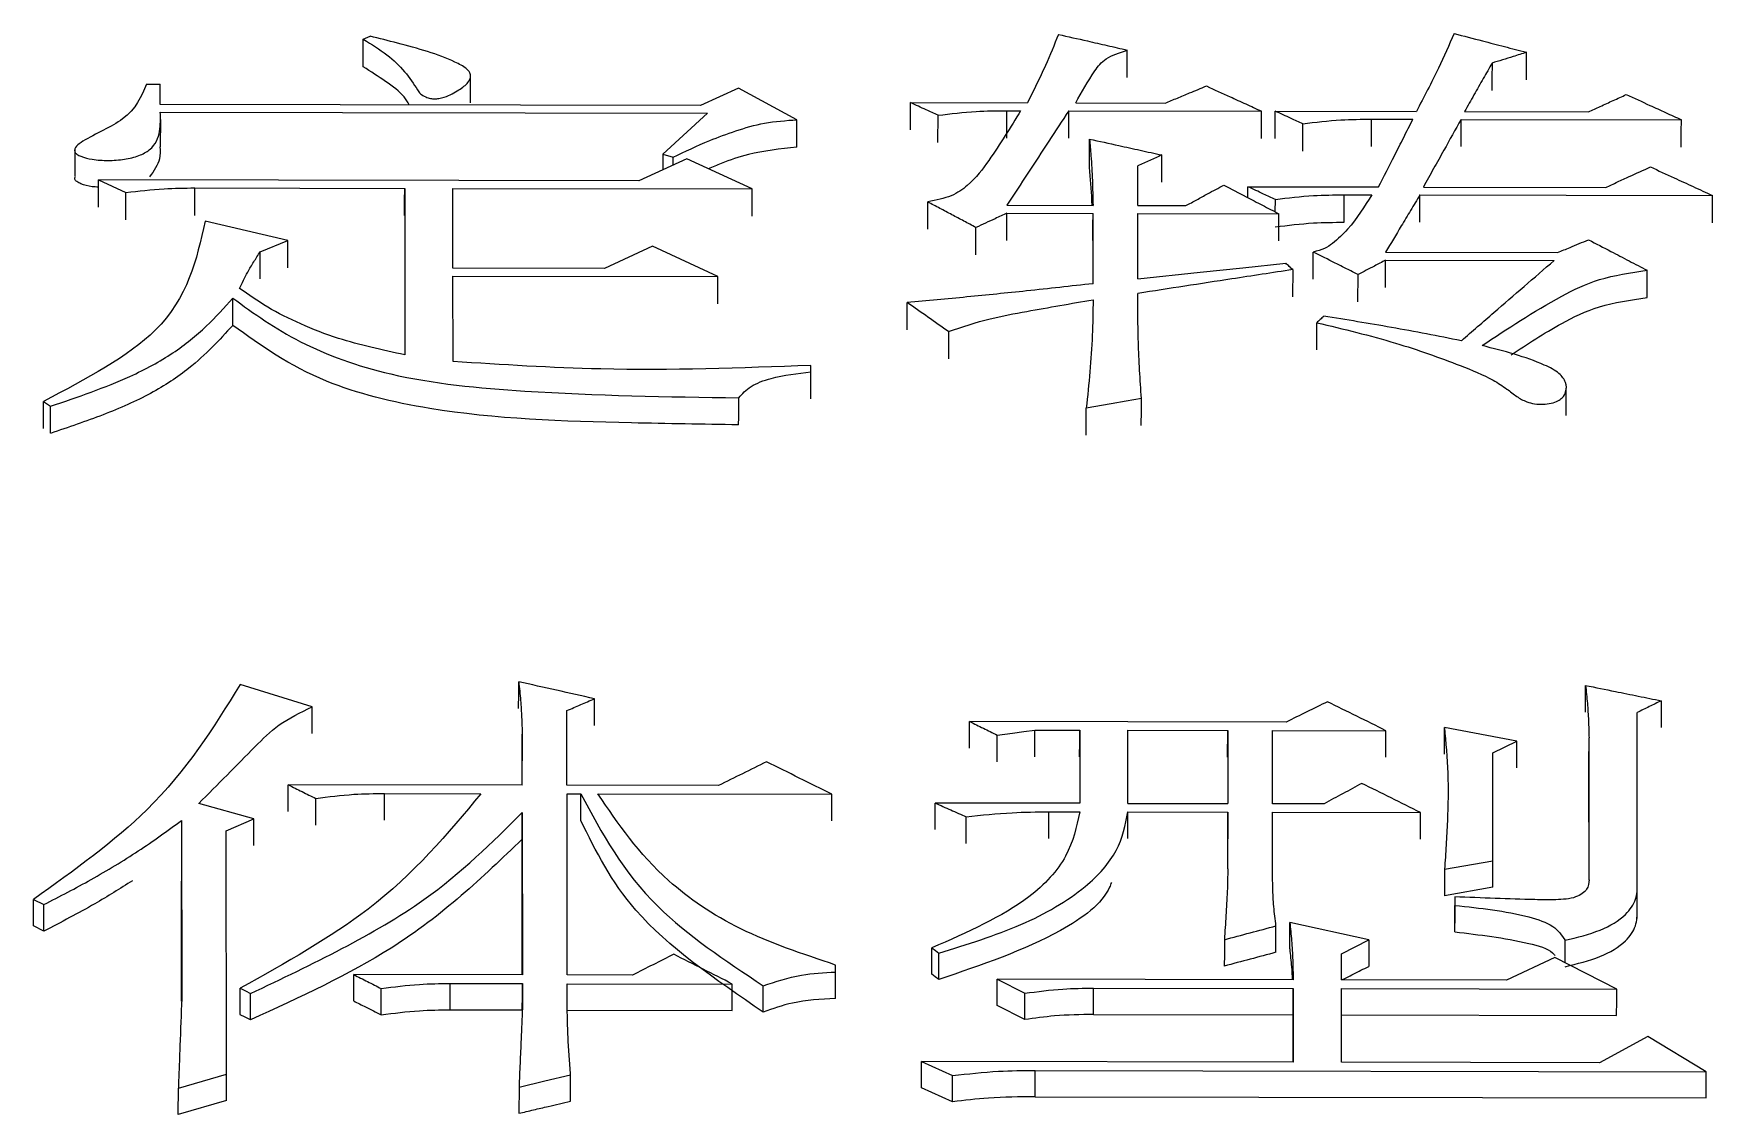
# Model space of a CAD drawing. Header units: millimetres. Extents: x 2271 to 4415, y 823 to 2339.
# Drawn here: x 2762.03 to 2767.31, y 2142.24 to 2145.64 of the extents above; entities that cross this region are included whole.
import ezdxf

# ---------------------------------------------------------------- set-up
doc = ezdxf.new("R2010")
doc.units = ezdxf.units.MM

msp = doc.modelspace()

# ---------------------------------------------------------------- linework, layer by layer
at = {"color": 7, "linetype": 'Continuous', "lineweight": 25}
for p, q in [((2763.0707, 2145.6193), (2763.0923, 2145.629)), ((2765.472, 2145.4993), (2765.4722, 2145.5855)), ((2763.4077, 2145.4191), (2763.4079, 2145.5057)), ((2762.3893, 2145.4786), (2762.4326, 2145.4785)), ((2762.4326, 2145.4145), (2762.4326, 2145.4785)), ((2764.2499, 2145.4653), (2764.131, 2145.4114)), ((2764.4339, 2145.3665), (2764.2499, 2145.4653)), ((2764.131, 2145.4114), (2762.4326, 2145.4145)), ((2762.4326, 2145.3899), (2764.1526, 2145.3867)), ((2764.7906, 2145.3341), (2764.7908, 2145.42)), ((2764.7908, 2145.42), (2765.1586, 2145.4193)), ((2765.0935, 2145.3084), (2765.0937, 2145.3948)), ((2765.0937, 2145.3948), (2765.137, 2145.3947)), ((2765.2882, 2145.3086), (2765.2884, 2145.3945)), ((2765.2884, 2145.3945), (2765.8942, 2145.3933)), ((2765.31, 2145.4191), (2765.5913, 2145.4185)), ((2765.9372, 2145.3068), (2765.9375, 2145.3933)), ((2765.9375, 2145.3933), (2766.381, 2145.3924)), ((2766.5324, 2145.3922), (2766.9218, 2145.3914)), ((2762.4336, 2145.2812), (2762.4339, 2145.3671)), ((2764.1526, 2145.3867), (2764.0121, 2145.2584)), ((2764.4337, 2145.2801), (2764.4339, 2145.3664)), ((2764.8771, 2145.2946), (2764.8774, 2145.3804)), ((2766.0238, 2145.2678), (2766.024, 2145.3536)), ((2766.2401, 2145.2817), (2766.2404, 2145.368)), ((2766.2404, 2145.368), (2766.3702, 2145.3678)), ((2766.5214, 2145.2817), (2766.5216, 2145.3675)), ((2766.5216, 2145.3675), (2767.2139, 2145.3662)), ((2762.164, 2145.2743), (2762.1637, 2145.1885)), ((2764.0879, 2145.2434), (2763.9365, 2145.1741)), ((2764.0121, 2145.2584), (2764.012, 2145.2087)), ((2764.0121, 2145.2584), (2764.0446, 2145.2485)), ((2764.0445, 2145.2236), (2764.0446, 2145.2485)), ((2764.2935, 2145.1486), (2764.0879, 2145.2434)), ((2765.5051, 2145.0965), (2765.505, 2145.2209)), ((2762.2379, 2145.0917), (2762.2382, 2145.1773)), ((2762.2382, 2145.1773), (2762.3248, 2145.1373)), ((2763.9365, 2145.1741), (2762.2382, 2145.1773)), ((2762.3245, 2145.0517), (2762.3248, 2145.1373)), ((2762.5409, 2145.0657), (2762.5411, 2145.1518)), ((2762.5411, 2145.1518), (2763.201, 2145.1506)), ((2763.201, 2145.1506), (2763.2015, 2144.6268)), ((2763.3524, 2145.1503), (2764.2935, 2145.1486)), ((2763.3526, 2144.8999), (2763.3524, 2145.1503)), ((2765.8511, 2145.1215), (2765.8512, 2145.1557)), ((2765.8512, 2145.1557), (2766.2622, 2145.1549)), ((2766.1538, 2145.0441), (2766.1541, 2145.1302)), ((2766.1541, 2145.1302), (2766.2406, 2145.13)), ((2766.3918, 2145.0441), (2766.3921, 2145.1297)), ((2766.3921, 2145.1297), (2767.3115, 2145.128)), ((2766.4029, 2145.1546), (2766.9762, 2145.1536)), ((2764.8449, 2145.0221), (2764.8452, 2145.1077)), ((2765.094, 2145.0972), (2765.3645, 2145.0967)), ((2765.5051, 2145.0965), (2765.6565, 2145.0962)), ((2765.9376, 2145.0764), (2765.9378, 2145.1156)), ((2762.8333, 2144.9863), (2762.5737, 2145.0469)), ((2764.9965, 2144.9419), (2764.9967, 2145.0274)), ((2765.0941, 2145.0723), (2765.3645, 2145.0717)), ((2765.3647, 2144.8508), (2765.3645, 2145.0717)), ((2765.5051, 2145.0715), (2765.9486, 2145.0707)), ((2765.5053, 2144.8657), (2765.5051, 2145.0715)), ((2762.7468, 2144.9513), (2762.8333, 2144.9863)), ((2763.98, 2144.9691), (2763.8286, 2144.899)), ((2764.1856, 2144.8732), (2763.98, 2144.9691)), ((2762.7466, 2144.866), (2762.7468, 2144.9513)), ((2766.0566, 2144.8649), (2766.0569, 2144.9502)), ((2766.2839, 2144.8393), (2766.2841, 2144.9247)), ((2766.2841, 2144.9498), (2766.8249, 2144.9488)), ((2766.2841, 2144.9247), (2766.8141, 2144.9237)), ((2763.8286, 2144.899), (2763.3526, 2144.8999)), ((2763.3527, 2144.8747), (2764.1856, 2144.8732)), ((2763.3529, 2144.6061), (2763.3527, 2144.8747)), ((2765.9921, 2144.895), (2765.9918, 2144.8097)), ((2766.1974, 2144.7942), (2766.1976, 2144.8795)), ((2767.1061, 2144.8072), (2767.1063, 2144.8929)), ((2762.6602, 2144.7197), (2762.6605, 2144.8054)), ((2764.7804, 2144.7061), (2764.7806, 2144.7913)), ((2764.9104, 2144.7), (2764.9101, 2144.6149)), ((2764.4777, 2144.4884), (2764.478, 2144.5734)), ((2764.478, 2144.5734), (2764.4779, 2144.5938)), ((2766.8519, 2144.4368), (2766.8522, 2144.5223)), ((2762.0655, 2144.3955), (2762.0658, 2144.4807)), ((2762.0658, 2144.4807), (2762.0875, 2144.4653)), ((2765.3432, 2144.3744), (2765.3435, 2144.4593)), ((2762.9103, 2143.5207), (2762.6832, 2143.5902)), ((2762.9101, 2143.4369), (2762.9103, 2143.5207)), ((2763.711, 2143.2736), (2763.7109, 2143.5086)), ((2767.0754, 2142.9652), (2767.075, 2143.5024)), ((2764.9763, 2143.3905), (2764.9765, 2143.4743)), ((2765.9717, 2143.4725), (2764.9765, 2143.4743)), ((2765.1821, 2143.4473), (2765.3227, 2143.447)), ((2765.3227, 2143.447), (2765.3229, 2143.2169)), ((2765.4741, 2143.4468), (2765.7878, 2143.4462)), ((2765.4743, 2143.2166), (2765.4741, 2143.4468)), ((2765.7876, 2143.3624), (2765.7878, 2143.4462)), ((2765.7878, 2143.4462), (2765.788, 2143.216)), ((2765.9285, 2143.4459), (2766.2854, 2143.4453)), ((2765.9286, 2143.2157), (2765.9285, 2143.4459)), ((2766.2852, 2143.3615), (2766.2854, 2143.4453)), ((2766.6965, 2143.4125), (2766.4693, 2143.4556)), ((2763.5703, 2143.4343), (2763.57, 2143.3505)), ((2763.5704, 2143.2738), (2763.5703, 2143.4343)), ((2765.0628, 2143.3478), (2765.0631, 2143.4315)), ((2766.6208, 2143.3752), (2766.6965, 2143.4125)), ((2766.9234, 2143.3389), (2766.9237, 2143.4227)), ((2766.924, 2142.9764), (2766.9237, 2143.4227)), ((2763.5701, 2143.2738), (2763.57, 2143.3504)), ((2766.6211, 2143.0365), (2766.6208, 2143.3752)), ((2766.9237, 2142.9752), (2766.9234, 2143.3389)), ((2762.8346, 2143.1916), (2762.8348, 2143.2752)), ((2763.5704, 2143.2738), (2762.8348, 2143.2752)), ((2762.9212, 2143.1485), (2762.9214, 2143.2321)), ((2763.1375, 2143.1642), (2763.1378, 2143.2478)), ((2763.1378, 2143.2478), (2763.4405, 2143.2472)), ((2764.187, 2143.2727), (2763.711, 2143.2736)), ((2763.7111, 2143.2467), (2763.7544, 2143.2466)), ((2763.7115, 2142.6771), (2763.7111, 2143.2467)), ((2763.8084, 2143.2465), (2764.544, 2143.2452)), ((2762.7268, 2143.1679), (2762.5536, 2143.2166)), ((2763.5702, 2143.1044), (2763.5705, 2143.1879)), ((2763.5705, 2143.1878), (2763.5709, 2142.6774)), ((2764.8683, 2143.1341), (2764.8685, 2143.2177)), ((2765.3229, 2143.2169), (2764.8685, 2143.2177)), ((2764.9657, 2143.091), (2764.9659, 2143.1745)), ((2765.2253, 2143.1066), (2765.2255, 2143.1902)), ((2765.2255, 2143.1902), (2765.3229, 2143.19)), ((2765.474, 2143.1062), (2765.4743, 2143.1897)), ((2765.4743, 2143.2166), (2765.788, 2143.216)), ((2765.4743, 2143.1897), (2765.788, 2143.1891)), ((2765.788, 2143.1891), (2765.7878, 2143.1056)), ((2765.7882, 2143.011), (2765.788, 2143.1891)), ((2766.0909, 2143.2154), (2765.9286, 2143.2157)), ((2765.9286, 2143.1888), (2766.3938, 2143.188)), ((2765.9288, 2143.0107), (2765.9286, 2143.1888)), ((2762.4996, 2143.1629), (2762.4993, 2143.0794)), ((2762.4996, 2143.1629), (2762.5, 2142.6026)), ((2762.6402, 2143.1303), (2762.7268, 2143.1679)), ((2762.6408, 2142.3651), (2762.6402, 2143.1303)), ((2763.5705, 2142.6774), (2763.5702, 2143.1043)), ((2766.4696, 2143.0097), (2766.6211, 2143.0365)), ((2762.4997, 2142.5946), (2762.4994, 2142.972)), ((2767.0752, 2142.882), (2767.0754, 2142.9652)), ((2762.0343, 2142.8317), (2762.0346, 2142.9149)), ((2762.0346, 2142.9149), (2762.0671, 2142.8985)), ((2766.6208, 2142.9532), (2766.4694, 2142.9264)), ((2766.5022, 2142.9229), (2766.5019, 2142.8397)), ((2766.5022, 2142.9229), (2766.5022, 2142.8957)), ((2767.0746, 2142.8551), (2767.0748, 2142.9383)), ((2766.5019, 2142.8126), (2766.5022, 2142.8957)), ((2762.0668, 2142.8153), (2762.0344, 2142.8317)), ((2766.2318, 2142.7873), (2765.983, 2142.8423)), ((2766.5019, 2142.8126), (2766.5019, 2142.8397)), ((2764.8578, 2142.6795), (2764.858, 2142.7625)), ((2766.1453, 2142.7437), (2766.2318, 2142.7873)), ((2764.5552, 2142.6865), (2764.5552, 2142.7084)), ((2766.1454, 2142.6616), (2766.1453, 2142.7437)), ((2766.816, 2142.7316), (2766.6646, 2142.6607)), ((2767.0108, 2142.6326), (2766.816, 2142.7316)), ((2763.0406, 2142.5955), (2763.0408, 2142.6784)), ((2763.5709, 2142.6774), (2763.0408, 2142.6784)), ((2763.3435, 2142.5675), (2763.3437, 2142.6504)), ((2763.3437, 2142.6504), (2763.5709, 2142.65)), ((2763.5709, 2142.65), (2763.5709, 2142.5731)), ((2763.917, 2142.6767), (2763.7115, 2142.6771)), ((2763.7115, 2142.6497), (2764.2307, 2142.6487)), ((2763.7115, 2142.5893), (2763.7115, 2142.6497)), ((2764.555, 2142.6036), (2764.5552, 2142.6865)), ((2765.0634, 2142.5808), (2765.0636, 2142.6636)), ((2765.0636, 2142.6636), (2765.1502, 2142.6196)), ((2765.9939, 2142.6619), (2765.0636, 2142.6636)), ((2766.6646, 2142.6607), (2766.1454, 2142.6616)), ((2762.6835, 2142.5524), (2762.6838, 2142.6352)), ((2762.716, 2142.5359), (2762.7162, 2142.6187)), ((2763.1271, 2142.5515), (2763.1274, 2142.6343)), ((2764.3278, 2142.5602), (2764.3281, 2142.6431)), ((2765.15, 2142.5368), (2765.1502, 2142.6196)), ((2765.3663, 2142.5528), (2765.3665, 2142.6357)), ((2765.3665, 2142.6357), (2765.9939, 2142.6345)), ((2765.9939, 2142.6345), (2765.9941, 2142.4032)), ((2766.1454, 2142.6342), (2767.0108, 2142.6326)), ((2766.1455, 2142.4029), (2766.1454, 2142.6342)), ((2763.3435, 2142.5675), (2763.5706, 2142.5671)), ((2763.5706, 2142.5661), (2763.5706, 2142.5671)), ((2763.7112, 2142.5669), (2764.2305, 2142.5659)), ((2765.15, 2142.5368), (2765.0634, 2142.5808)), ((2765.3663, 2142.5528), (2765.9937, 2142.5517)), ((2765.9938, 2142.4032), (2765.9937, 2142.5517)), ((2766.1451, 2142.5514), (2767.0105, 2142.5498)), ((2767.1082, 2142.4839), (2766.9568, 2142.4014)), ((2767.2922, 2142.3731), (2767.1082, 2142.4839)), ((2764.8256, 2142.3228), (2764.8258, 2142.4053)), ((2764.8258, 2142.4053), (2764.9232, 2142.3609)), ((2765.9941, 2142.4032), (2764.8258, 2142.4053)), ((2766.9568, 2142.4014), (2766.1455, 2142.4029)), ((2762.4894, 2142.3211), (2762.6408, 2142.3651)), ((2764.923, 2142.2784), (2764.9232, 2142.3609)), ((2765.1826, 2142.2945), (2765.1828, 2142.377)), ((2765.1828, 2142.377), (2767.2922, 2142.3731)), ((2762.4891, 2142.2386), (2762.4894, 2142.3211)), ((2762.6405, 2142.2826), (2762.4891, 2142.2386)), ((2763.5603, 2142.3246), (2763.56, 2142.2422)), ((2764.923, 2142.2784), (2764.8256, 2142.3228)), ((2765.1826, 2142.2945), (2767.2919, 2142.2906))]:
    msp.add_line(p, q, dxfattribs=at)
at = {"color": 7, "linetype": 'Continuous', "lineweight": 25, "flags": 128}
for points in [[(2763.0705, 2145.5326), (2763.0705, 2145.5629), (2763.0706, 2145.5911), (2763.0707, 2145.6193)], [(2766.7267, 2145.4922), (2766.7268, 2145.5401), (2766.7269, 2145.5783)], [(2766.6188, 2145.5442), (2766.6186, 2145.4957), (2766.6185, 2145.4582)], [(2765.8939, 2145.3074), (2765.8941, 2145.3553), (2765.8942, 2145.3933)], [(2767.2137, 2145.2804), (2767.2138, 2145.3282), (2767.2139, 2145.3662)], [(2765.3532, 2145.2192), (2765.3533, 2145.2675), (2765.3534, 2145.3055)], [(2765.5804, 2145.1698), (2765.5805, 2145.2176), (2765.5806, 2145.2555)], [(2763.2007, 2145.065), (2763.2008, 2145.1127), (2763.201, 2145.1506)], [(2764.2933, 2145.063), (2764.2934, 2145.1107), (2764.2935, 2145.1486)], [(2767.3113, 2145.042), (2767.3114, 2145.0902), (2767.3115, 2145.128)], [(2765.0938, 2144.9867), (2765.0939, 2145.0344), (2765.0941, 2145.0723)], [(2765.3642, 2144.9862), (2765.3644, 2145.0339), (2765.3645, 2145.0717)], [(2765.9484, 2144.9851), (2765.9485, 2145.0328), (2765.9486, 2145.0707)], [(2762.8331, 2144.9009), (2762.8332, 2144.9485), (2762.8333, 2144.9863)], [(2765.5053, 2144.8657), (2765.701, 2144.8865), (2765.8357, 2144.9009), (2765.9704, 2144.9152)], [(2764.1854, 2144.7879), (2764.1855, 2144.8355), (2764.1856, 2144.8732)], [(2766.0677, 2144.643), (2766.0678, 2144.6809), (2766.0679, 2144.7045), (2766.0679, 2144.7281)], [(2764.2506, 2144.4071), (2764.2507, 2144.4308), (2764.2508, 2144.4547), (2764.2509, 2144.492)], [(2762.0872, 2144.3805), (2762.0873, 2144.4112), (2762.0874, 2144.4382), (2762.0875, 2144.4653)], [(2765.5165, 2144.4897), (2765.4692, 2144.4814), (2765.4218, 2144.473), (2765.3435, 2144.4593)], [(2765.5163, 2144.4048), (2765.5164, 2144.4522), (2765.5165, 2144.4897)], [(2763.5591, 2143.5152), (2763.5592, 2143.5622), (2763.5593, 2143.5992)], [(2763.7971, 2143.4618), (2763.7973, 2143.5087), (2763.7974, 2143.5456)], [(2766.9125, 2143.5037), (2766.9126, 2143.5506), (2766.9127, 2143.5876)], [(2767.1507, 2143.5394), (2767.1506, 2143.4924), (2767.1505, 2143.4554)], [(2765.0631, 2143.4315), (2765.1116, 2143.438), (2765.1468, 2143.4426), (2765.1821, 2143.4473)], [(2765.1818, 2143.3635), (2765.1819, 2143.4104), (2765.1821, 2143.4473)], [(2765.3224, 2143.3633), (2765.3226, 2143.4101), (2765.3227, 2143.447)], [(2766.4691, 2143.3718), (2766.4692, 2143.4187), (2766.4693, 2143.4556)], [(2766.6963, 2143.3287), (2766.6964, 2143.3756), (2766.6965, 2143.4125)], [(2763.7541, 2143.1631), (2763.7542, 2143.1944), (2763.7544, 2143.2466)], [(2764.5437, 2143.1616), (2764.5439, 2143.2084), (2764.544, 2143.2452)], [(2766.3935, 2143.1045), (2766.3937, 2143.1512), (2766.3938, 2143.188)], [(2762.7265, 2143.0844), (2762.7266, 2143.1311), (2762.7268, 2143.1679)], [(2766.6208, 2142.9532), (2766.621, 2142.9998), (2766.6211, 2143.0365)], [(2766.4696, 2143.0097), (2766.4695, 2142.9631), (2766.4694, 2142.9264)], [(2762.0668, 2142.8153), (2762.067, 2142.8619), (2762.0671, 2142.8985)], [(2765.9395, 2142.7484), (2765.9396, 2142.7949), (2765.9397, 2142.8314)], [(2765.9827, 2142.7592), (2765.9829, 2142.8057), (2765.983, 2142.8423)], [(2764.858, 2142.7625), (2764.8689, 2142.7543), (2764.8797, 2142.7461)], [(2765.7775, 2142.7881), (2765.7774, 2142.7416), (2765.7772, 2142.7051)], [(2766.2318, 2142.7873), (2766.2317, 2142.7408), (2766.2316, 2142.7043)], [(2766.8482, 2142.7152), (2766.8482, 2142.7274), (2766.8483, 2142.7517), (2766.8484, 2142.7861)], [(2764.8794, 2142.6631), (2764.8795, 2142.6934), (2764.8796, 2142.7197), (2764.8797, 2142.7461)], [(2763.5706, 2142.5671), (2763.5708, 2142.6135), (2763.5709, 2142.65)], [(2764.2305, 2142.5659), (2764.2306, 2142.6123), (2764.2307, 2142.6487)], [(2764.8794, 2142.6631), (2764.8686, 2142.6713), (2764.8578, 2142.6795)], [(2762.6839, 2142.6352), (2762.7001, 2142.6269), (2762.7162, 2142.6187)], [(2765.9937, 2142.5517), (2765.9938, 2142.5981), (2765.9939, 2142.6345)], [(2767.0105, 2142.5498), (2767.0107, 2142.5962), (2767.0108, 2142.6326)], [(2762.716, 2142.5359), (2762.6998, 2142.5441), (2762.6836, 2142.5523)], [(2762.6405, 2142.2826), (2762.6407, 2142.3288), (2762.6408, 2142.3651)], [(2763.5603, 2142.3246), (2763.6414, 2142.3439), (2763.7225, 2142.3631)], [(2763.7223, 2142.2806), (2763.7224, 2142.3268), (2763.7225, 2142.3631)], [(2767.2919, 2142.2906), (2767.2921, 2142.3368), (2767.2922, 2142.3731)]]:
    msp.add_lwpolyline(points, dxfattribs=at)
at = {"color": 7, "linetype": 'Continuous', "lineweight": 25}
for points, knots in [([(2763.0707, 2145.6193), (2763.0966, 2145.6035), (2763.1737, 2145.5565), (2763.2206, 2145.4948), (2763.2488, 2145.4475), (2763.2643, 2145.4385), (2763.2804, 2145.4334), (2763.295, 2145.4317), (2763.3104, 2145.4328), (2763.3388, 2145.441), (2763.3702, 2145.4584), (2763.3994, 2145.48), (2763.4091, 2145.4992), (2763.407, 2145.5145), (2763.3912, 2145.5314), (2763.3219, 2145.568), (2763.2139, 2145.5986), (2763.1209, 2145.6218), (2763.0923, 2145.629)], [0, 0, 0, 0, 0.115814, 0.344663, 0.368828, 0.39319, 0.409897, 0.422378, 0.434923, 0.453158, 0.514672, 0.566579, 0.59965, 0.62581, 0.651927, 0.703898, 0.90891, 1, 1, 1, 1]), ([(2765.2557, 2145.6347), (2765.2426, 2145.6019), (2765.2216, 2145.5495), (2765.1876, 2145.4779), (2765.1682, 2145.4388), (2765.1586, 2145.4193)], [0, 0, 0, 0, 0.455912, 0.727931, 1, 1, 1, 1]), ([(2765.2557, 2145.6347), (2765.2861, 2145.6278), (2765.3373, 2145.6161), (2765.4095, 2145.5997), (2765.4512, 2145.5902), (2765.4721, 2145.5855)], [0, 0, 0, 0, 0.4210481, 0.7105241, 1, 1, 1, 1]), ([(2766.4997, 2145.6373), (2766.4837, 2145.601), (2766.4577, 2145.5421), (2766.4166, 2145.4606), (2766.3928, 2145.4152), (2766.381, 2145.3924)], [0, 0, 0, 0, 0.443258, 0.721609, 1, 1, 1, 1]), ([(2766.4997, 2145.6373), (2766.5293, 2145.6296), (2766.582, 2145.6159), (2766.6577, 2145.5962), (2766.7039, 2145.5843), (2766.7269, 2145.5783)], [0, 0, 0, 0, 0.391005, 0.695503, 1, 1, 1, 1]), ([(2765.31, 2145.4191), (2765.3287, 2145.4527), (2765.3549, 2145.4997), (2765.3997, 2145.5612), (2765.4478, 2145.5773), (2765.4721, 2145.5854)], [0, 0, 0, 0, 0.554938, 0.774738, 1, 1, 1, 1]), ([(2766.7269, 2145.5783), (2766.7128, 2145.5738), (2766.6878, 2145.566), (2766.6517, 2145.5546), (2766.6298, 2145.5477), (2766.6188, 2145.5442)], [0, 0, 0, 0, 0.39045, 0.695225, 1, 1, 1, 1]), ([(2763.2153, 2145.4131), (2763.2104, 2145.4215), (2763.1945, 2145.4481), (2763.1413, 2145.4876), (2763.0942, 2145.5175), (2763.0705, 2145.5326)], [0, 0, 0, 0, 0.185347, 0.588871, 1, 1, 1, 1]), ([(2766.6188, 2145.5442), (2766.6097, 2145.5282), (2766.5907, 2145.4949), (2766.5619, 2145.4442), (2766.5422, 2145.4095), (2766.5324, 2145.3922)], [0, 0, 0, 0, 0.316836, 0.658418, 1, 1, 1, 1]), ([(2762.3893, 2145.4786), (2762.3729, 2145.4393), (2762.3432, 2145.3683), (2762.2187, 2145.3189), (2762.1673, 2145.284), (2762.1603, 2145.2684), (2762.17, 2145.2573), (2762.1883, 2145.2485), (2762.2214, 2145.2402), (2762.2692, 2145.237), (2762.32, 2145.2413), (2762.3668, 2145.2519), (2762.4168, 2145.2801), (2762.4342, 2145.3301), (2762.4332, 2145.37), (2762.4326, 2145.3899)], [0, 0, 0, 0, 0.230315, 0.416653, 0.453363, 0.487574, 0.504133, 0.522235, 0.561764, 0.612067, 0.663426, 0.714082, 0.762172, 0.881162, 1, 1, 1, 1]), ([(2765.5913, 2145.4185), (2765.6041, 2145.4239), (2765.6297, 2145.4345), (2765.673, 2145.4525), (2765.7034, 2145.4651), (2765.721, 2145.4724)], [0, 0, 0, 0, 0.296437, 0.592873, 1, 1, 1, 1]), ([(2765.721, 2145.4724), (2765.7458, 2145.4611), (2765.787, 2145.4423), (2765.8447, 2145.416), (2765.8777, 2145.4009), (2765.8942, 2145.3933)], [0, 0, 0, 0, 0.42836, 0.71418, 1, 1, 1, 1]), ([(2766.9218, 2145.3914), (2766.9342, 2145.397), (2766.9602, 2145.4088), (2766.9998, 2145.4268), (2767.0271, 2145.4392), (2767.0408, 2145.4454)], [0, 0, 0, 0, 0.311538, 0.655769, 1, 1, 1, 1]), ([(2767.0408, 2145.4454), (2767.0655, 2145.4341), (2767.1067, 2145.4153), (2767.1644, 2145.3889), (2767.1974, 2145.3738), (2767.2139, 2145.3662)], [0, 0, 0, 0, 0.4283605, 0.7141801, 1, 1, 1, 1]), ([(2764.8774, 2145.3804), (2764.865, 2145.3861), (2764.8444, 2145.3955), (2764.8155, 2145.4087), (2764.799, 2145.4162), (2764.7908, 2145.42)], [0, 0, 0, 0, 0.4283603, 0.7141801, 1, 1, 1, 1]), ([(2765.137, 2145.3947), (2765.1051, 2145.3424), (2765.0565, 2145.2627), (2764.9885, 2145.1719), (2764.9227, 2145.1239), (2764.8713, 2145.1132), (2764.8452, 2145.1077)], [0, 0, 0, 0, 0.493627, 0.751972, 0.874128, 1, 1, 1, 1]), ([(2764.8774, 2145.3804), (2764.9171, 2145.3853), (2764.9883, 2145.3939), (2765.0614, 2145.3945), (2765.0937, 2145.3948)], [0, 0, 0, 0, 0.558835, 1, 1, 1, 1]), ([(2765.2884, 2145.3945), (2765.2675, 2145.3626), (2765.2246, 2145.2974), (2765.1598, 2145.1983), (2765.116, 2145.1309), (2765.094, 2145.0972)], [0, 0, 0, 0, 0.323157, 0.661578, 1, 1, 1, 1]), ([(2766.024, 2145.3536), (2766.0117, 2145.3593), (2765.9911, 2145.3687), (2765.9622, 2145.3819), (2765.9457, 2145.3895), (2765.9375, 2145.3933)], [0, 0, 0, 0, 0.42836, 0.71418, 1, 1, 1, 1]), ([(2764.0446, 2145.2485), (2764.0821, 2145.2665), (2764.1442, 2145.2963), (2764.2408, 2145.3318), (2764.3304, 2145.3587), (2764.3992, 2145.3639), (2764.4339, 2145.3664)], [0, 0, 0, 0, 0.334836, 0.553745, 0.775373, 1, 1, 1, 1]), ([(2766.024, 2145.3536), (2766.0638, 2145.3585), (2766.1349, 2145.3671), (2766.2081, 2145.3678), (2766.2404, 2145.368)], [0, 0, 0, 0, 0.558835, 1, 1, 1, 1]), ([(2766.2622, 2145.1549), (2766.2788, 2145.1877), (2766.3051, 2145.2396), (2766.341, 2145.3106), (2766.3605, 2145.3487), (2766.3702, 2145.3678)], [0, 0, 0, 0, 0.460095, 0.730047, 1, 1, 1, 1]), ([(2766.5216, 2145.3675), (2766.5035, 2145.3352), (2766.4747, 2145.2837), (2766.4351, 2145.2126), (2766.4136, 2145.174), (2766.4029, 2145.1546)], [0, 0, 0, 0, 0.457133, 0.728566, 1, 1, 1, 1]), ([(2765.3534, 2145.3055), (2765.355, 2145.2882), (2765.3589, 2145.2449), (2765.3629, 2145.1753), (2765.3639, 2145.1229), (2765.3645, 2145.0967)], [0, 0, 0, 0, 0.249757, 0.624822, 1, 1, 1, 1]), ([(2765.3534, 2145.3055), (2765.384, 2145.2987), (2765.4372, 2145.2871), (2765.513, 2145.2704), (2765.5581, 2145.2605), (2765.5806, 2145.2555)], [0, 0, 0, 0, 0.404258, 0.702129, 1, 1, 1, 1]), ([(2762.4315, 2145.2807), (2762.4322, 2145.2682), (2762.4341, 2145.236), (2762.4122, 2145.2055), (2762.3988, 2145.1869)], [0, 0, 0, 0, 0.389384, 1, 1, 1, 1]), ([(2764.4336, 2145.2801), (2764.3811, 2145.2743), (2764.2951, 2145.2648), (2764.2082, 2145.2344), (2764.1687, 2145.2179), (2764.1553, 2145.2123)], [0, 0, 0, 0, 0.50857, 0.833714, 1, 1, 1, 1]), ([(2765.5806, 2145.2555), (2765.5743, 2145.2526), (2765.5617, 2145.2469), (2765.5428, 2145.2382), (2765.5239, 2145.2296), (2765.5113, 2145.2238), (2765.505, 2145.2209)], [0, 0, 0, 0, 0.25, 0.5, 0.75, 1, 1, 1, 1]), ([(2762.2381, 2145.1543), (2762.2315, 2145.1547), (2762.2116, 2145.1556), (2762.1879, 2145.1624), (2762.17, 2145.1711), (2762.1616, 2145.1794), (2762.1647, 2145.1851), (2762.1663, 2145.188)], [0, 0, 0, 0, 0.1783263, 0.5342408, 0.6971658, 0.8461371, 1, 1, 1, 1]), ([(2765.3616, 2145.0967), (2765.3614, 2145.1032), (2765.3608, 2145.127), (2765.3577, 2145.1678), (2765.3547, 2145.2021), (2765.3532, 2145.2192)], [0, 0, 0, 0, 0.1589825, 0.5794627, 1, 1, 1, 1]), ([(2766.9762, 2145.1536), (2766.9885, 2145.1592), (2767.0132, 2145.1706), (2767.0601, 2145.192), (2767.0946, 2145.2078), (2767.1167, 2145.2179)], [0, 0, 0, 0, 0.2636094, 0.5272188, 1, 1, 1, 1]), ([(2767.1167, 2145.2179), (2767.1415, 2145.2065), (2767.1863, 2145.1859), (2767.2512, 2145.1559), (2767.2914, 2145.1373), (2767.3115, 2145.128)], [0, 0, 0, 0, 0.380765, 0.690382, 1, 1, 1, 1]), ([(2762.3248, 2145.1373), (2762.3645, 2145.1422), (2762.4357, 2145.1509), (2762.5088, 2145.1515), (2762.5411, 2145.1518)], [0, 0, 0, 0, 0.558835, 1, 1, 1, 1]), ([(2765.6565, 2145.0962), (2765.6679, 2145.1024), (2765.6907, 2145.1147), (2765.7303, 2145.1363), (2765.7586, 2145.1516), (2765.7754, 2145.1608)], [0, 0, 0, 0, 0.286959, 0.573919, 1, 1, 1, 1]), ([(2765.7754, 2145.1608), (2765.7988, 2145.1486), (2765.8394, 2145.1276), (2765.8971, 2145.0975), (2765.9314, 2145.0796), (2765.9486, 2145.0707)], [0, 0, 0, 0, 0.404831, 0.702416, 1, 1, 1, 1]), ([(2765.9378, 2145.1156), (2765.9254, 2145.1213), (2765.9048, 2145.1309), (2765.8759, 2145.1442), (2765.8594, 2145.1518), (2765.8512, 2145.1557)], [0, 0, 0, 0, 0.42836, 0.71418, 1, 1, 1, 1]), ([(2765.9378, 2145.1156), (2765.9775, 2145.1205), (2766.0486, 2145.1292), (2766.1218, 2145.1299), (2766.1541, 2145.1302)], [0, 0, 0, 0, 0.558835, 1, 1, 1, 1]), ([(2766.2406, 2145.13), (2766.2178, 2145.0935), (2766.1849, 2145.0406), (2766.1293, 2144.9855), (2766.0938, 2144.9597), (2766.0693, 2144.9534), (2766.0569, 2144.9503)], [0, 0, 0, 0, 0.5541785, 0.8003972, 0.8992106, 1, 1, 1, 1]), ([(2766.3921, 2145.1297), (2766.3823, 2145.1135), (2766.3628, 2145.0811), (2766.3268, 2145.0212), (2766.3005, 2144.9773), (2766.2841, 2144.9498)], [0, 0, 0, 0, 0.271219, 0.542438, 1, 1, 1, 1]), ([(2764.9967, 2145.0274), (2764.9841, 2145.0341), (2764.9589, 2145.0475), (2764.921, 2145.0676), (2764.8831, 2145.0876), (2764.8578, 2145.101), (2764.8452, 2145.1077)], [0, 0, 0, 0, 0.25, 0.5, 0.75, 1, 1, 1, 1]), ([(2762.5736, 2145.0469), (2762.5467, 2144.9266), (2762.4978, 2144.7085), (2762.1995, 2144.5512), (2762.0658, 2144.4807)], [0, 0, 0, 0, 0.551895, 1, 1, 1, 1]), ([(2765.0941, 2145.0723), (2765.0817, 2145.0666), (2765.0593, 2145.0563), (2765.0269, 2145.0413), (2765.0068, 2145.032), (2764.9967, 2145.0274)], [0, 0, 0, 0, 0.380769, 0.690385, 1, 1, 1, 1]), ([(2765.9375, 2145.0296), (2765.9773, 2145.0344), (2766.0484, 2145.0432), (2766.1216, 2145.0438), (2766.1538, 2145.0441)], [0, 0, 0, 0, 0.558823, 1, 1, 1, 1]), ([(2766.8249, 2144.9488), (2766.8379, 2144.9541), (2766.8606, 2144.9635), (2766.8931, 2144.9768), (2766.9125, 2144.9848), (2766.9223, 2144.9888)], [0, 0, 0, 0, 0.400148, 0.700074, 1, 1, 1, 1]), ([(2766.9223, 2144.9888), (2766.9457, 2144.9766), (2766.9881, 2144.9545), (2767.0494, 2144.9226), (2767.0873, 2144.9028), (2767.1063, 2144.8929)], [0, 0, 0, 0, 0.382246, 0.691123, 1, 1, 1, 1]), ([(2762.682, 2144.8356), (2762.69, 2144.8528), (2762.7031, 2144.881), (2762.7264, 2144.9193), (2762.74, 2144.9406), (2762.7468, 2144.9513)], [0, 0, 0, 0, 0.438752, 0.719321, 1, 1, 1, 1]), ([(2766.1976, 2144.8795), (2766.1857, 2144.8855), (2766.1618, 2144.8975), (2766.1149, 2144.9211), (2766.0799, 2144.9387), (2766.0569, 2144.9502)], [0, 0, 0, 0, 0.254567, 0.509134, 1, 1, 1, 1]), ([(2766.2841, 2144.9247), (2766.2724, 2144.9186), (2766.2522, 2144.908), (2766.2233, 2144.893), (2766.2062, 2144.884), (2766.1976, 2144.8795)], [0, 0, 0, 0, 0.404836, 0.702418, 1, 1, 1, 1]), ([(2766.5223, 2144.6715), (2766.5565, 2144.7011), (2766.6222, 2144.7581), (2766.7194, 2144.8422), (2766.7826, 2144.8965), (2766.8141, 2144.9237)], [0, 0, 0, 0, 0.350841, 0.67542, 1, 1, 1, 1]), ([(2765.9921, 2144.895), (2765.9282, 2144.8852), (2765.8152, 2144.8679), (2765.653, 2144.843), (2765.5546, 2144.8278), (2765.5054, 2144.8203)], [0, 0, 0, 0, 0.393352, 0.696676, 1, 1, 1, 1]), ([(2766.5873, 2144.6561), (2766.6673, 2144.7091), (2766.7791, 2144.7832), (2766.9514, 2144.8699), (2767.0542, 2144.8852), (2767.1063, 2144.8929)], [0, 0, 0, 0, 0.5534418, 0.7739919, 1, 1, 1, 1]), ([(2763.2015, 2144.6268), (2763.1299, 2144.6423), (2763.0128, 2144.6677), (2762.8728, 2144.723), (2762.7676, 2144.7755), (2762.7104, 2144.8157), (2762.682, 2144.8356)], [0, 0, 0, 0, 0.3463703, 0.567178, 0.7849776, 1, 1, 1, 1]), ([(2765.3647, 2144.8508), (2765.295, 2144.8431), (2765.1632, 2144.8284), (2764.9684, 2144.8088), (2764.8432, 2144.7971), (2764.7806, 2144.7913)], [0, 0, 0, 0, 0.359205, 0.679574, 1, 1, 1, 1]), ([(2765.5165, 2144.4897), (2765.5126, 2144.549), (2765.507, 2144.634), (2765.5056, 2144.744), (2765.5054, 2144.7948), (2765.5054, 2144.8203)], [0, 0, 0, 0, 0.535662, 0.767824, 1, 1, 1, 1]), ([(2762.0875, 2144.4653), (2762.1738, 2144.4947), (2762.3148, 2144.5427), (2762.4762, 2144.6307), (2762.5804, 2144.7155), (2762.6338, 2144.7755), (2762.6605, 2144.8053)], [0, 0, 0, 0, 0.347372, 0.56793, 0.785018, 1, 1, 1, 1]), ([(2762.6605, 2144.8054), (2762.7266, 2144.7574), (2762.8595, 2144.6611), (2763.1748, 2144.5471), (2763.6589, 2144.501), (2764.027, 2144.4954), (2764.2509, 2144.492)], [0, 0, 0, 0, 0.189623, 0.381301, 0.623814, 1, 1, 1, 1]), ([(2764.9104, 2144.7), (2764.8888, 2144.7152), (2764.8455, 2144.7457), (2764.8023, 2144.7761), (2764.7806, 2144.7913)], [0, 0, 0, 0, 0.499635, 1, 1, 1, 1]), ([(2764.9104, 2144.7), (2764.9531, 2144.7145), (2765.0303, 2144.7408), (2765.1868, 2144.7695), (2765.2952, 2144.7883), (2765.3648, 2144.8003)], [0, 0, 0, 0, 0.308167, 0.555958, 1, 1, 1, 1]), ([(2765.3648, 2144.8003), (2765.3643, 2144.7629), (2765.3635, 2144.6877), (2765.3553, 2144.574), (2765.3474, 2144.4975), (2765.3435, 2144.4593)], [0, 0, 0, 0, 0.33056, 0.665221, 1, 1, 1, 1]), ([(2766.679, 2144.6275), (2766.73, 2144.661), (2766.813, 2144.7154), (2766.9514, 2144.7841), (2767.054, 2144.7994), (2767.106, 2144.8071)], [0, 0, 0, 0, 0.439734, 0.716389, 1, 1, 1, 1]), ([(2762.6602, 2144.7197), (2762.6181, 2144.6736), (2762.5483, 2144.5973), (2762.4059, 2144.5031), (2762.2546, 2144.4365), (2762.1432, 2144.399), (2762.0872, 2144.3801)], [0, 0, 0, 0, 0.3327114, 0.551426, 0.7743212, 1, 1, 1, 1]), ([(2764.2506, 2144.4068), (2764.1384, 2144.4087), (2763.8136, 2144.4144), (2763.3624, 2144.4284), (2762.9107, 2144.5403), (2762.7493, 2144.6559), (2762.6603, 2144.7197)], [0, 0, 0, 0, 0.1885835, 0.546057, 0.7494832, 1, 1, 1, 1]), ([(2766.0679, 2144.7281), (2766.1519, 2144.708), (2766.3098, 2144.6701), (2766.4906, 2144.6054), (2766.6092, 2144.5572), (2766.6638, 2144.5217), (2766.6937, 2144.497), (2766.7225, 2144.4803), (2766.7522, 2144.4724), (2766.7793, 2144.4709), (2766.8054, 2144.474), (2766.8266, 2144.4815), (2766.8428, 2144.494), (2766.8534, 2144.5139), (2766.853, 2144.5408), (2766.8304, 2144.5713), (2766.7462, 2144.616), (2766.6563, 2144.6387), (2766.5873, 2144.6561)], [0, 0, 0, 0, 0.1973577, 0.3716218, 0.4684312, 0.5172077, 0.5568316, 0.5884152, 0.6075284, 0.6266788, 0.6455739, 0.6637703, 0.6799899, 0.7065693, 0.7475335, 0.7882241, 0.8372977, 1, 1, 1, 1]), ([(2766.5223, 2144.6715), (2766.4858, 2144.6786), (2766.4128, 2144.6929), (2766.2693, 2144.7199), (2766.1608, 2144.7371), (2766.0896, 2144.7484)], [0, 0, 0, 0, 0.255842, 0.511695, 1, 1, 1, 1]), ([(2764.4779, 2144.5938), (2764.2575, 2144.5857), (2763.8815, 2144.5719), (2763.5076, 2144.5961), (2763.3529, 2144.6061)], [0, 0, 0, 0, 0.586461, 1, 1, 1, 1]), ([(2764.2509, 2144.492), (2764.262, 2144.5045), (2764.2847, 2144.5298), (2764.3657, 2144.5606), (2764.4351, 2144.5685), (2764.478, 2144.5734)], [0, 0, 0, 0, 0.268928, 0.548046, 1, 1, 1, 1]), ([(2763.5593, 2143.5992), (2763.5614, 2143.5795), (2763.5653, 2143.5423), (2763.5686, 2143.4873), (2763.5697, 2143.452), (2763.5703, 2143.4343)], [0, 0, 0, 0, 0.358806, 0.679364, 1, 1, 1, 1]), ([(2763.7974, 2143.5456), (2763.7577, 2143.5546), (2763.6784, 2143.5724), (2763.599, 2143.5902), (2763.5593, 2143.5992)], [0, 0, 0, 0, 0.5, 1, 1, 1, 1]), ([(2762.6832, 2143.5902), (2762.5998, 2143.4552), (2762.4497, 2143.2123), (2762.1623, 2143.0064), (2762.0346, 2142.9149)], [0, 0, 0, 0, 0.555605, 1, 1, 1, 1]), ([(2763.7109, 2143.5086), (2763.7253, 2143.5148), (2763.7541, 2143.5271), (2763.783, 2143.5395), (2763.7974, 2143.5456)], [0, 0, 0, 0, 0.500003, 1, 1, 1, 1]), ([(2766.9127, 2143.5876), (2766.9148, 2143.5689), (2766.9188, 2143.5321), (2766.9221, 2143.4771), (2766.9231, 2143.4409), (2766.9237, 2143.4228)], [0, 0, 0, 0, 0.342501, 0.6712, 1, 1, 1, 1]), ([(2766.9127, 2143.5876), (2766.944, 2143.5813), (2766.9993, 2143.5701), (2767.0786, 2143.554), (2767.1267, 2143.5443), (2767.1507, 2143.5394)], [0, 0, 0, 0, 0.394054, 0.697027, 1, 1, 1, 1]), ([(2762.5536, 2143.2166), (2762.6128, 2143.2759), (2762.6953, 2143.3587), (2762.8005, 2143.4663), (2762.8736, 2143.5025), (2762.9103, 2143.5207)], [0, 0, 0, 0, 0.557651, 0.777477, 1, 1, 1, 1]), ([(2766.1015, 2143.5361), (2766.0798, 2143.5255), (2766.0366, 2143.5043), (2765.9933, 2143.4831), (2765.9717, 2143.4725)], [0, 0, 0, 0, 0.500001, 1, 1, 1, 1]), ([(2766.2854, 2143.4453), (2766.2548, 2143.4604), (2766.1934, 2143.4907), (2766.1321, 2143.5209), (2766.1015, 2143.5361)], [0, 0, 0, 0, 0.5, 1, 1, 1, 1]), ([(2767.1507, 2143.5394), (2767.1444, 2143.5363), (2767.1318, 2143.5302), (2767.1129, 2143.5209), (2767.094, 2143.5116), (2767.0813, 2143.5055), (2767.075, 2143.5024)], [0, 0, 0, 0, 0.25, 0.5, 0.75, 1, 1, 1, 1]), ([(2764.9765, 2143.4743), (2764.9909, 2143.4672), (2765.0198, 2143.4529), (2765.0487, 2143.4387), (2765.0631, 2143.4315)], [0, 0, 0, 0, 0.500001, 1, 1, 1, 1]), ([(2766.4693, 2143.4556), (2766.4736, 2143.4076), (2766.4823, 2143.3099), (2766.4801, 2143.1863), (2766.4746, 2143.0855), (2766.4713, 2143.035), (2766.4696, 2143.0097)], [0, 0, 0, 0, 0.324735, 0.662197, 0.831093, 1, 1, 1, 1]), ([(2764.3384, 2143.3474), (2764.3132, 2143.335), (2764.2627, 2143.3101), (2764.2122, 2143.2851), (2764.187, 2143.2727)], [0, 0, 0, 0, 0.500001, 1, 1, 1, 1]), ([(2764.544, 2143.2452), (2764.5097, 2143.2622), (2764.4412, 2143.2964), (2764.3727, 2143.3304), (2764.3384, 2143.3474)], [0, 0, 0, 0, 0.5, 1, 1, 1, 1]), ([(2766.2098, 2143.2796), (2766.19, 2143.269), (2766.1504, 2143.2476), (2766.1107, 2143.2262), (2766.0909, 2143.2154)], [0, 0, 0, 0, 0.500001, 1, 1, 1, 1]), ([(2766.3938, 2143.188), (2766.3631, 2143.2033), (2766.3018, 2143.2339), (2766.2405, 2143.2644), (2766.2098, 2143.2796)], [0, 0, 0, 0, 0.5, 1, 1, 1, 1]), ([(2763.4405, 2143.2472), (2763.3356, 2143.1213), (2763.1464, 2142.8942), (2762.8264, 2142.7151), (2762.6838, 2142.6352)], [0, 0, 0, 0, 0.554256, 1, 1, 1, 1]), ([(2762.8348, 2143.2752), (2762.8493, 2143.268), (2762.8781, 2143.2536), (2762.907, 2143.2393), (2762.9214, 2143.2321)], [0, 0, 0, 0, 0.500001, 1, 1, 1, 1]), ([(2762.9214, 2143.2321), (2762.9612, 2143.2373), (2763.0323, 2143.2468), (2763.1055, 2143.2475), (2763.1378, 2143.2478)], [0, 0, 0, 0, 0.5588348, 1, 1, 1, 1]), ([(2763.7544, 2143.2466), (2763.8203, 2143.1238), (2763.9392, 2142.9023), (2764.2082, 2142.723), (2764.3281, 2142.6431)], [0, 0, 0, 0, 0.554476, 1, 1, 1, 1]), ([(2764.5552, 2142.7084), (2764.4515, 2142.7433), (2764.2462, 2142.8125), (2763.9769, 2142.9978), (2763.872, 2143.1527), (2763.8084, 2143.2465)], [0, 0, 0, 0, 0.286997, 0.568308, 1, 1, 1, 1]), ([(2762.7162, 2142.6187), (2762.9112, 2142.7114), (2763.2563, 2142.8755), (2763.4752, 2143.0932), (2763.5704, 2143.1879)], [0, 0, 0, 0, 0.565165, 1, 1, 1, 1]), ([(2765.3229, 2143.19), (2765.3129, 2143.1432), (2765.2927, 2143.0488), (2765.1492, 2142.8903), (2764.9692, 2142.8113), (2764.858, 2142.7625)], [0, 0, 0, 0, 0.273464, 0.5510094, 1, 1, 1, 1]), ([(2764.8685, 2143.2177), (2764.8848, 2143.2105), (2764.9172, 2143.1961), (2764.9497, 2143.1817), (2764.9659, 2143.1745)], [0, 0, 0, 0, 0.5, 1, 1, 1, 1]), ([(2764.8797, 2142.7461), (2764.9687, 2142.7735), (2765.1444, 2142.8277), (2765.3373, 2142.9406), (2765.4497, 2143.0661), (2765.4661, 2143.1487), (2765.4743, 2143.1897)], [0, 0, 0, 0, 0.289657, 0.571456, 0.787204, 1, 1, 1, 1]), ([(2764.9659, 2143.1745), (2765.0139, 2143.1797), (2765.0996, 2143.1891), (2765.187, 2143.1898), (2765.2255, 2143.1902)], [0, 0, 0, 0, 0.5592, 1, 1, 1, 1]), ([(2762.0671, 2142.8985), (2762.1171, 2142.9245), (2762.2205, 2142.9782), (2762.3663, 2143.0661), (2762.4551, 2143.1306), (2762.4996, 2143.1629)], [0, 0, 0, 0, 0.317968, 0.658007, 1, 1, 1, 1]), ([(2764.3278, 2142.5602), (2764.1779, 2142.6629), (2763.9124, 2142.8447), (2763.8021, 2143.0665), (2763.7541, 2143.163)], [0, 0, 0, 0, 0.564733, 1, 1, 1, 1]), ([(2763.5702, 2143.1043), (2763.4455, 2142.9844), (2763.2203, 2142.7678), (2762.8715, 2142.6074), (2762.716, 2142.5359)], [0, 0, 0, 0, 0.554008, 1, 1, 1, 1]), ([(2762.3457, 2142.9736), (2762.3066, 2142.9489), (2762.2187, 2142.8936), (2762.121, 2142.8433), (2762.0668, 2142.8153)], [0, 0, 0, 0, 0.445266, 1, 1, 1, 1]), ([(2765.4221, 2142.9681), (2765.4203, 2142.9631), (2765.4001, 2142.9056), (2765.2308, 2142.7818), (2765.0139, 2142.7085), (2764.8794, 2142.6631)], [0, 0, 0, 0, 0.03553, 0.402453, 1, 1, 1, 1]), ([(2765.7882, 2143.011), (2765.7878, 2142.9874), (2765.7869, 2142.9386), (2765.7824, 2142.8643), (2765.7791, 2142.8135), (2765.7775, 2142.7881)], [0, 0, 0, 0, 0.3183945, 0.6591849, 1, 1, 1, 1]), ([(2765.9397, 2142.8314), (2765.9371, 2142.8517), (2765.9319, 2142.8917), (2765.9293, 2142.9515), (2765.929, 2142.991), (2765.9288, 2143.0107)], [0, 0, 0, 0, 0.338394, 0.669103, 1, 1, 1, 1]), ([(2766.924, 2142.9764), (2766.9232, 2142.9662), (2766.9215, 2142.9456), (2766.8827, 2142.9175), (2766.818, 2142.9126), (2766.6921, 2142.9151), (2766.5862, 2142.9195), (2766.5022, 2142.9229)], [0, 0, 0, 0, 0.110827, 0.224198, 0.354947, 0.487818, 1, 1, 1, 1]), ([(2766.8484, 2142.7861), (2766.8866, 2142.7954), (2766.9615, 2142.8137), (2767.0394, 2142.8611), (2767.0748, 2142.9146), (2767.0752, 2142.9484), (2767.0754, 2142.9652)], [0, 0, 0, 0, 0.291536, 0.572529, 0.787238, 1, 1, 1, 1]), ([(2766.5022, 2142.8957), (2766.5812, 2142.8875), (2766.6904, 2142.8762), (2766.8165, 2142.8339), (2766.838, 2142.8018), (2766.8484, 2142.7861)], [0, 0, 0, 0, 0.573316, 0.79235, 1, 1, 1, 1]), ([(2766.8482, 2142.7031), (2766.8863, 2142.7124), (2766.9612, 2142.7306), (2767.0392, 2142.778), (2767.0745, 2142.8314), (2767.075, 2142.8652), (2767.0752, 2142.882)], [0, 0, 0, 0, 0.291688, 0.572706, 0.787342, 1, 1, 1, 1]), ([(2765.7775, 2142.7881), (2765.8045, 2142.7953), (2765.8586, 2142.8098), (2765.9127, 2142.8242), (2765.9397, 2142.8314)], [0, 0, 0, 0, 0.500001, 1, 1, 1, 1]), ([(2765.983, 2142.8423), (2765.985, 2142.8233), (2765.9892, 2142.7838), (2765.9924, 2142.7237), (2765.9934, 2142.6825), (2765.9939, 2142.6619)], [0, 0, 0, 0, 0.317273, 0.658579, 1, 1, 1, 1]), ([(2766.5019, 2142.8126), (2766.5791, 2142.8035), (2766.6857, 2142.7911), (2766.7991, 2142.7597), (2766.8142, 2142.7412), (2766.8165, 2142.7384)], [0, 0, 0, 0, 0.689405, 0.952701, 1, 1, 1, 1]), ([(2765.9827, 2142.7592), (2765.9848, 2142.7404), (2765.9883, 2142.708), (2765.99, 2142.6755), (2765.9906, 2142.6619)], [0, 0, 0, 0, 0.581658, 1, 1, 1, 1]), ([(2764.0468, 2142.7422), (2764.0251, 2142.7313), (2763.9819, 2142.7095), (2763.9386, 2142.6876), (2763.917, 2142.6767)], [0, 0, 0, 0, 0.5000011, 1, 1, 1, 1]), ([(2764.2307, 2142.6487), (2764.2001, 2142.6643), (2764.1387, 2142.6955), (2764.0774, 2142.7266), (2764.0468, 2142.7422)], [0, 0, 0, 0, 0.5, 1, 1, 1, 1]), ([(2765.9395, 2142.7484), (2765.9124, 2142.7412), (2765.8584, 2142.7267), (2765.8043, 2142.7123), (2765.7772, 2142.7051)], [0, 0, 0, 0, 0.500001, 1, 1, 1, 1]), ([(2766.1468, 2142.6616), (2766.1586, 2142.6676), (2766.1786, 2142.6776), (2766.2069, 2142.6918), (2766.2233, 2142.7001), (2766.2316, 2142.7043)], [0, 0, 0, 0, 0.417028, 0.708513, 1, 1, 1, 1]), ([(2763.0408, 2142.6784), (2763.0552, 2142.671), (2763.0841, 2142.6564), (2763.1129, 2142.6417), (2763.1274, 2142.6343)], [0, 0, 0, 0, 0.500001, 1, 1, 1, 1]), ([(2763.1274, 2142.6343), (2763.1671, 2142.6397), (2763.2383, 2142.6493), (2763.3114, 2142.6501), (2763.3437, 2142.6504)], [0, 0, 0, 0, 0.558835, 1, 1, 1, 1]), ([(2764.3281, 2142.6431), (2764.367, 2142.6562), (2764.4374, 2142.68), (2764.5189, 2142.6845), (2764.5552, 2142.6865)], [0, 0, 0, 0, 0.5543443, 1, 1, 1, 1]), ([(2762.5, 2142.6026), (2762.4981, 2142.5535), (2762.4954, 2142.4822), (2762.4919, 2142.3882), (2762.4902, 2142.3434), (2762.4894, 2142.3211)], [0, 0, 0, 0, 0.524708, 0.762354, 1, 1, 1, 1]), ([(2763.0406, 2142.5955), (2763.0529, 2142.5892), (2763.0735, 2142.5787), (2763.1024, 2142.5641), (2763.1189, 2142.5557), (2763.1271, 2142.5515)], [0, 0, 0, 0, 0.428611, 0.714305, 1, 1, 1, 1]), ([(2764.555, 2142.6036), (2764.5087, 2142.6008), (2764.4268, 2142.5957), (2764.3578, 2142.571), (2764.3278, 2142.5602)], [0, 0, 0, 0, 0.565376, 1, 1, 1, 1]), ([(2765.1502, 2142.6196), (2765.19, 2142.625), (2765.2611, 2142.6346), (2765.3343, 2142.6354), (2765.3665, 2142.6357)], [0, 0, 0, 0, 0.558835, 1, 1, 1, 1]), ([(2763.1271, 2142.5515), (2763.1669, 2142.5569), (2763.238, 2142.5665), (2763.3112, 2142.5672), (2763.3435, 2142.5675)], [0, 0, 0, 0, 0.558823, 1, 1, 1, 1]), ([(2763.5709, 2142.5731), (2763.5695, 2142.5405), (2763.567, 2142.4829), (2763.5635, 2142.4), (2763.5613, 2142.3498), (2763.5603, 2142.3246)], [0, 0, 0, 0, 0.39494, 0.697469, 1, 1, 1, 1]), ([(2763.7225, 2142.3631), (2763.7209, 2142.3825), (2763.7177, 2142.4212), (2763.7131, 2142.4967), (2763.7122, 2142.5526), (2763.7115, 2142.5893)], [0, 0, 0, 0, 0.256211, 0.512429, 1, 1, 1, 1]), ([(2765.3663, 2142.5528), (2765.3252, 2142.5523), (2765.252, 2142.5512), (2765.1811, 2142.5412), (2765.15, 2142.5368)], [0, 0, 0, 0, 0.561085, 1, 1, 1, 1]), ([(2764.9232, 2142.3609), (2764.9712, 2142.3663), (2765.0569, 2142.3759), (2765.1443, 2142.3767), (2765.1828, 2142.377)], [0, 0, 0, 0, 0.5592, 1, 1, 1, 1]), ([(2763.56, 2142.2422), (2763.5754, 2142.2458), (2763.6061, 2142.2531), (2763.6602, 2142.2659), (2763.6989, 2142.2751), (2763.7223, 2142.2806)], [0, 0, 0, 0, 0.283921, 0.567841, 1, 1, 1, 1]), ([(2765.1826, 2142.2945), (2765.1335, 2142.2939), (2765.0461, 2142.2929), (2764.9605, 2142.2828), (2764.923, 2142.2784)], [0, 0, 0, 0, 0.560746, 1, 1, 1, 1])]:
    msp.add_open_spline(points, degree=3, knots=knots, dxfattribs=at)
for points in [[(2765.9921, 2144.895), (2765.9885, 2144.8984), (2765.9812, 2144.9051), (2765.974, 2144.9118), (2765.9704, 2144.9152)], [(2766.0896, 2144.7484), (2766.086, 2144.745), (2766.0788, 2144.7383), (2766.0716, 2144.7315), (2766.0679, 2144.7281)]]:
    msp.add_open_spline(points, degree=3, dxfattribs=at)

doc.saveas('drawing.dxf')
